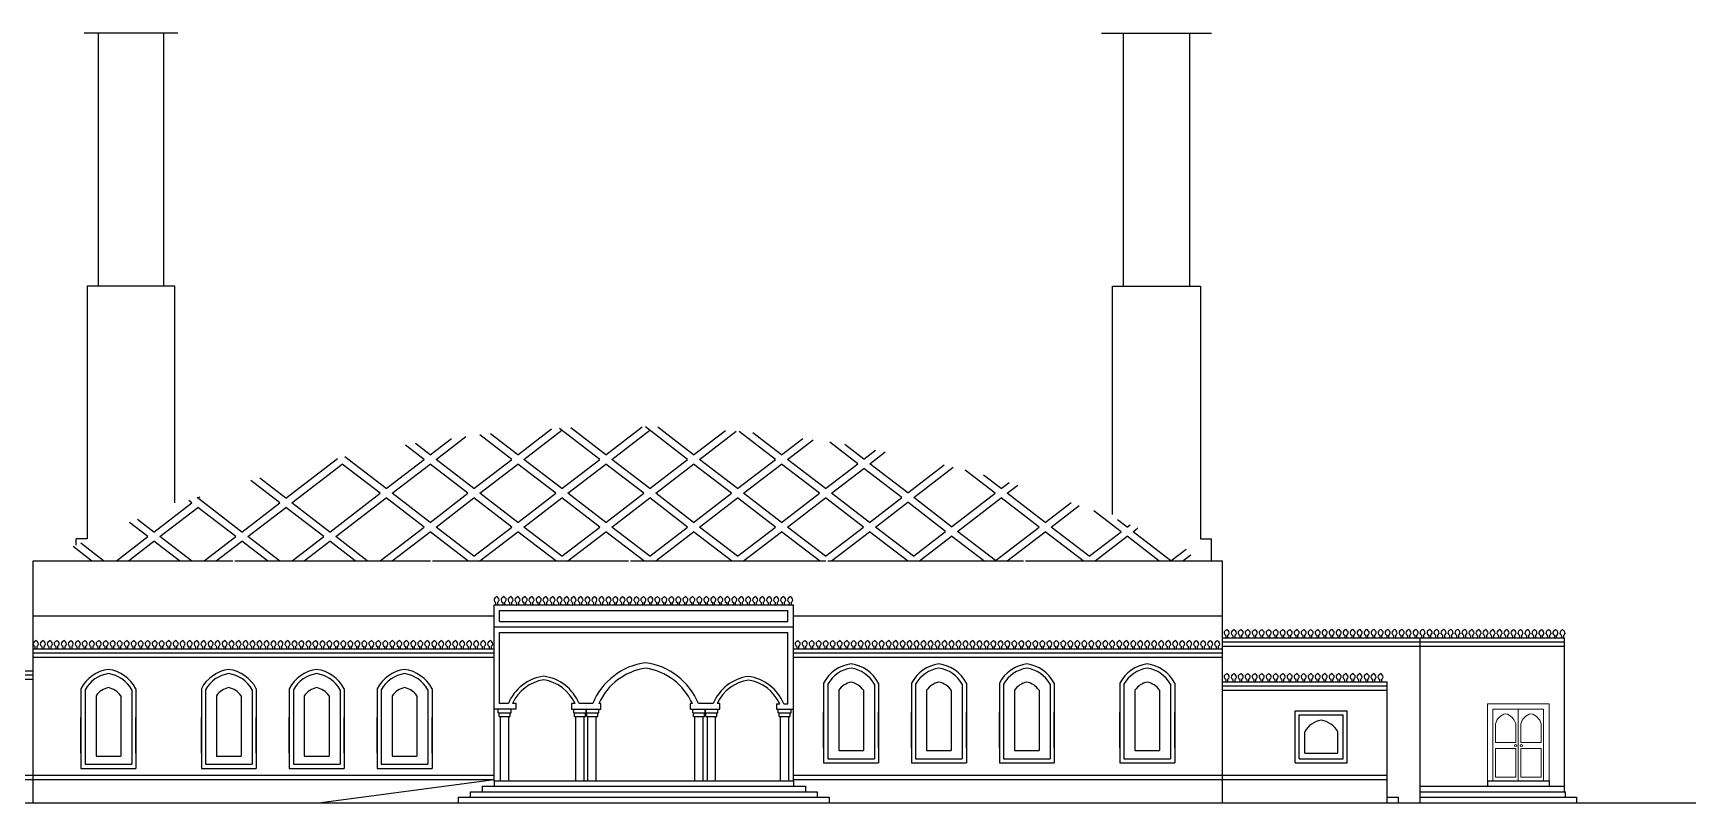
# Model space of a CAD drawing. Header units: inches. Extents: x -6210 to 141093, y -2740 to 21225.
# Drawn here: x 86897 to 88713, y 1768 to 2608 of the extents above; entities that cross this region are included whole.
import ezdxf

# ---------------------------------------------------------------- set-up
doc = ezdxf.new("R2010")
doc.units = ezdxf.units.IN
doc.header["$LTSCALE"] = 100
doc.header["$MEASUREMENT"] = 0
for name, color, linetype in [('beams', 30, 'Continuous'), ('column', 2, 'Continuous'), ('pattern', 24, 'Continuous'), ('steps', 9, 'Continuous'), ('walls', 1, 'Continuous')]:
    doc.layers.add(name, color=color, linetype=linetype)
doc.layers.add('DOOR', color=11, linetype='Continuous', lineweight=5)

# ---------------------------------------------------------------- blocks, each defined once
blk = doc.blocks.new('A$C7441049B')
at = {"layer": 'pattern', "color": 6, "linetype": 'ByBlock', "lineweight": 25, "ltscale": 0.07}
for p, q in [((6.1, 2.7, 0), (6.1, 0)), ((8.1, 2.7, 0), (8.1, 0)), ((13.8, 2.7, 0), (13.8, 0, 0)), ((15.8, 2.7, 0), (15.8, 0, 0)), ((21.4, 2.7, 0), (21.4, 0, 0)), ((23.4, 2.7, 0), (23.4, 0, 0)), ((29, 2.7, 0), (29, 0)), ((31, 2.7, 0), (31, 0)), ((36.7, 2.7, 0), (36.7, 0, 0)), ((38.7, 2.7, 0), (38.7, 0, 0)), ((44.3, 2.7, 0), (44.3, 0)), ((46.3, 2.7, 0), (46.3, 0)), ((52, 2.7, 0), (52, 0)), ((54, 2.7, 0), (54, 0))]:
    blk.add_line(p, q, dxfattribs=at)
for centre, start, end in [((7.1, 5.4, 0), 128.2986, 249.4118), ((7.1, 5.4, 0), 290.5882, 51.7014), ((14.8, 5.4, 0), 128.2986, 249.4118), ((14.8, 5.4, 0), 290.5882, 51.7014), ((22.4, 5.4, 0), 128.2986, 249.4118), ((22.4, 5.4, 0), 290.5882, 51.7014), ((30, 5.4, 0), 128.2986, 249.4118), ((30, 5.4, 0), 290.5882, 51.7014), ((37.7, 5.4, 0), 128.2986, 249.4118), ((37.7, 5.4, 0), 290.5882, 51.7014), ((45.3, 5.4, 0), 128.2986, 249.4118), ((45.3, 5.4, 0), 290.5882, 51.7014), ((53, 5.4, 0), 128.2986, 249.4118), ((53, 5.4, 0), 290.5882, 51.7014)]:
    blk.add_arc(centre, 2.84, start, end, dxfattribs=at)
at = {"layer": 'pattern', "color": 6, "linetype": 'ByBlock', "lineweight": 25, "ltscale": 0.07, "extrusion": (0, 0, -1)}
for centre in [(10.1, 3.4, 0), (17.7, 3.4, 0), (25.3, 3.4, 0), (33, 3.4, 0), (40.6, 3.4, 0), (48.2, 3.4, 0), (55.9, 3.4, 0)]:
    blk.add_ellipse(centre, major_axis=(5.41, 3.32), ratio=1, start_param=4.432426, end_param=4.784303, dxfattribs=at)
at = {"layer": 'pattern', "color": 6, "linetype": 'ByBlock', "lineweight": 25, "ltscale": 0.07}
for centre in [(4.2, 3.4, 0), (11.9, 3.4, 0), (19.5, 3.4, 0), (27.1, 3.4, 0), (34.8, 3.4, 0), (42.4, 3.4, 0), (50, 3.4, 0)]:
    blk.add_ellipse(centre, major_axis=(-5.41, 3.32), ratio=1, start_param=4.432426, end_param=4.784303, dxfattribs=at)

msp = doc.modelspace()

# ---------------------------------------------------------------- linework, layer by layer
at = {"layer": 'beams'}
for p, q in [((87330.36741, 2147.77251), (87353.70892, 2165.72427)), ((87336.92864, 2142.72632), (87369.46813, 2167.75216)), ((87419.80618, 2142.72632), (87384.93905, 2169.54233)), ((87426.36741, 2147.77251), (87396.46771, 2170.76811)), ((87426.36741, 2147.77251), (87463.14222, 2176.0557)), ((87432.92864, 2142.72632), (87474.36741, 2174.59652)), ((87515.80618, 2142.72632), (87471.86476, 2176.52129)), ((87522.36741, 2147.77251), (87484.2444, 2177.09259)), ((87522.36741, 2147.77251), (87562.04084, 2178.28501)), ((87528.92864, 2142.72632), (87570.36741, 2174.59652)), ((87611.80618, 2142.72632), (87565.62964, 2178.2403)), ((87618.36741, 2147.77251), (87579.0715, 2177.99466)), ((87618.36741, 2147.77251), (87653.03074, 2174.43178)), ((87624.92864, 2142.72632), (87664.94985, 2173.50629)), ((87707.80618, 2142.72632), (87668.12725, 2173.24304)), ((87714.36741, 2147.77251), (87682.9685, 2171.92114)), ((87714.36741, 2147.77251), (87737.70892, 2165.72427)), ((87720.92864, 2142.72632), (87748.8571, 2164.20586)), ((87797.65803, 2137.99783), (87767.04671, 2161.54073)), ((87172.8206, 2100.43738), (87229.20981, 2143.80584)), ((87282.36741, 2110.85612), (87237.24488, 2145.55947)), ((87323.80618, 2142.72632), (87303.61496, 2158.25521)), ((87330.36741, 2147.77251), (87314.43528, 2160.02577)), ((87804.21926, 2143.04402), (87783.58339, 2158.91489)), ((87804.21926, 2143.04402), (87817.14707, 2152.98669)), ((87810.78049, 2137.99783), (87827.64335, 2150.96691)), ((87179.38183, 2095.39119), (87234.36741, 2137.68013)), ((87275.80618, 2105.80993), (87234.36741, 2137.68013)), ((87282.36741, 2110.85612), (87323.80618, 2142.72632)), ((87288.92864, 2105.80993), (87330.36741, 2137.68013)), ((87371.80618, 2105.80993), (87330.36741, 2137.68013)), ((87378.36741, 2110.85612), (87336.92864, 2142.72632)), ((87378.36741, 2110.85612), (87419.80618, 2142.72632)), ((87384.92864, 2105.80993), (87426.36741, 2137.68013)), ((87467.80618, 2105.80993), (87426.36741, 2137.68013)), ((87474.36741, 2110.85612), (87432.92864, 2142.72632)), ((87474.36741, 2110.85612), (87515.80618, 2142.72632)), ((87480.92864, 2105.80993), (87522.36741, 2137.68013)), ((87563.80618, 2105.80993), (87522.36741, 2137.68013)), ((87570.36741, 2110.85612), (87528.92864, 2142.72632)), ((87570.36741, 2110.85612), (87611.80618, 2142.72632)), ((87576.92864, 2105.80993), (87618.36741, 2137.68013)), ((87659.80618, 2105.80993), (87618.36741, 2137.68013)), ((87666.36741, 2110.85612), (87624.92864, 2142.72632)), ((87666.36741, 2110.85612), (87707.80618, 2142.72632)), ((87672.92864, 2105.80993), (87714.36741, 2137.68013)), ((87755.80618, 2105.80993), (87714.36741, 2137.68013)), ((87762.36741, 2110.85612), (87720.92864, 2142.72632)), ((87762.36741, 2110.85612), (87797.65803, 2137.99783)), ((87768.92864, 2105.80993), (87804.21926, 2132.95164)), ((87845.65803, 2101.08144), (87804.21926, 2132.95164)), ((87852.21926, 2106.12763), (87810.78049, 2137.99783)), ((87852.21926, 2106.12763), (87892.10512, 2136.80351)), ((87858.78049, 2101.08144), (87902.03614, 2134.34898)), ((87947.80618, 2105.80993), (87915.01394, 2131.03016)), ((87954.36741, 2110.85612), (87935.16383, 2125.62543)), ((87166.25936, 2095.39119), (87134.78437, 2119.59834)), ((87172.8206, 2100.43738), (87144.32741, 2122.35125)), ((87954.36741, 2110.85612), (87963.14432, 2117.60636)), ((87960.92864, 2105.80993), (87972.57529, 2114.76727)), ((87028.8206, 2063.52099), (87070.25936, 2095.39119)), ((87035.38183, 2058.4748), (87076.8206, 2090.345)), ((87070.25936, 2095.39119), (87066.91257, 2097.96518)), ((87124.8206, 2063.52099), (87075.99527, 2101.07213)), ((87076.8206, 2100.43738), (87078.93493, 2102.0635)), ((87118.25936, 2058.4748), (87076.8206, 2090.345)), ((87083.38183, 2095.39119), (87083.81206, 2095.72208)), ((87124.8206, 2063.52099), (87166.25936, 2095.39119)), ((87131.38183, 2058.4748), (87172.8206, 2090.345)), ((87214.25936, 2058.4748), (87172.8206, 2090.345)), ((87220.8206, 2063.52099), (87179.38183, 2095.39119)), ((87220.8206, 2063.52099), (87275.80618, 2105.80993)), ((87227.38183, 2058.4748), (87282.36741, 2100.76374)), ((87323.80618, 2068.89354), (87282.36741, 2100.76374)), ((87330.36741, 2073.93973), (87288.92864, 2105.80993)), ((87330.36741, 2073.93973), (87371.80618, 2105.80993)), ((87336.92864, 2068.89354), (87378.36741, 2100.76374)), ((87419.80618, 2068.89354), (87378.36741, 2100.76374)), ((87426.36741, 2073.93973), (87384.92864, 2105.80993)), ((87426.36741, 2073.93973), (87467.80618, 2105.80993)), ((87432.92864, 2068.89354), (87474.36741, 2100.76374)), ((87515.80618, 2068.89354), (87474.36741, 2100.76374)), ((87522.36741, 2073.93973), (87480.92864, 2105.80993)), ((87522.36741, 2073.93973), (87563.80618, 2105.80993)), ((87528.92864, 2068.89354), (87570.36741, 2100.76374)), ((87611.80618, 2068.89354), (87570.36741, 2100.76374)), ((87618.36741, 2073.93973), (87576.92864, 2105.80993)), ((87618.36741, 2073.93973), (87659.80618, 2105.80993)), ((87624.92864, 2068.89354), (87666.36741, 2100.76374)), ((87707.80618, 2068.89354), (87666.36741, 2100.76374)), ((87714.36741, 2073.93973), (87672.92864, 2105.80993)), ((87714.36741, 2073.93973), (87755.80618, 2105.80993)), ((87720.92864, 2068.89354), (87762.36741, 2100.76374)), ((87803.80618, 2068.89354), (87762.36741, 2100.76374)), ((87810.36741, 2073.93973), (87768.92864, 2105.80993)), ((87810.36741, 2073.93973), (87845.65803, 2101.08144)), ((87816.92864, 2068.89354), (87852.21926, 2096.03525)), ((87893.65803, 2064.16505), (87852.21926, 2096.03525)), ((87900.21926, 2069.21124), (87858.78049, 2101.08144)), ((87900.21926, 2069.21124), (87947.80618, 2105.80993)), ((87906.78049, 2064.16505), (87954.36741, 2100.76374)), ((87995.80618, 2068.89354), (87954.36741, 2100.76374)), ((88002.36741, 2073.93973), (87960.92864, 2105.80993)), ((88002.36741, 2073.93973), (88030.69208, 2095.72399)), ((88008.92864, 2068.89354), (88039.67346, 2092.53911)), ((87022.25936, 2058.4748), (87002.22795, 2073.88079)), ((87028.8206, 2063.52099), (87010.89232, 2077.30947)), ((88085.24494, 2063.84735), (88055.39436, 2086.80517)), ((88091.80618, 2068.89354), (88081.47338, 2076.8404)), ((88091.80618, 2068.89354), (88095.08177, 2071.41277)), ((86987.80618, 2031.97715), (87022.25936, 2058.4748)), ((87000.92864, 2031.97715), (87028.8206, 2053.42861)), ((87056.71255, 2031.97715), (87028.8206, 2053.42861)), ((87069.83502, 2031.97715), (87035.38183, 2058.4748)), ((87083.80618, 2031.97715), (87118.25936, 2058.4748)), ((87116.69398, 2057.27088), (87118.25936, 2058.4748)), ((87121.57111, 2050.92946), (87124.8206, 2053.42861)), ((87152.71255, 2031.97715), (87124.8206, 2053.42861)), ((87165.83502, 2031.97715), (87131.38183, 2058.4748)), ((87179.80618, 2031.97715), (87214.25936, 2058.4748)), ((87192.92864, 2031.97715), (87220.8206, 2053.42861)), ((87248.71255, 2031.97715), (87220.8206, 2053.42861)), ((87261.83502, 2031.97715), (87227.38183, 2058.4748)), ((87275.80618, 2031.97715), (87323.80618, 2068.89354)), ((87288.92864, 2031.97715), (87330.36741, 2063.84735)), ((87371.80618, 2031.97715), (87330.36741, 2063.84735)), ((87378.36741, 2037.02334), (87336.92864, 2068.89354)), ((87378.36741, 2037.02334), (87419.80618, 2068.89354)), ((87384.92864, 2031.97715), (87426.36741, 2063.84735)), ((87467.80618, 2031.97715), (87426.36741, 2063.84735)), ((87474.36741, 2037.02334), (87432.92864, 2068.89354)), ((87474.36741, 2037.02334), (87515.80618, 2068.89354)), ((87480.92864, 2031.97715), (87522.36741, 2063.84735)), ((87563.80618, 2031.97715), (87522.36741, 2063.84735)), ((87570.36741, 2037.02334), (87528.92864, 2068.89354)), ((87570.36741, 2037.02334), (87611.80618, 2068.89354)), ((87576.92864, 2031.97715), (87618.36741, 2063.84735)), ((87659.80618, 2031.97715), (87618.36741, 2063.84735)), ((87666.36741, 2037.02334), (87624.92864, 2068.89354)), ((87666.36741, 2037.02334), (87707.80618, 2068.89354)), ((87672.92864, 2031.97715), (87714.36741, 2063.84735)), ((87755.80618, 2031.97715), (87714.36741, 2063.84735)), ((87762.36741, 2037.02334), (87720.92864, 2068.89354)), ((87762.36741, 2037.02334), (87803.80618, 2068.89354)), ((87768.92864, 2031.97715), (87810.36741, 2063.84735)), ((87851.80618, 2031.97715), (87810.36741, 2063.84735)), ((87858.36741, 2037.02334), (87816.92864, 2068.89354)), ((87858.36741, 2037.02334), (87893.65803, 2064.16505)), ((87864.92864, 2031.97715), (87900.21926, 2059.11886)), ((87935.50988, 2031.97715), (87900.21926, 2059.11886)), ((87948.21926, 2032.29485), (87906.78049, 2064.16505)), ((87947.80618, 2031.97715), (87995.80618, 2068.89354)), ((87960.92864, 2031.97715), (88002.36741, 2063.84735)), ((87974.94307, 2052.8479), (87978.83053, 2055.83771)), ((88043.80618, 2031.97715), (88002.36741, 2063.84735)), ((88050.36741, 2037.02334), (88008.92864, 2068.89354)), ((88050.36741, 2037.02334), (88085.24494, 2063.84735)), ((88056.92864, 2031.97715), (88091.80618, 2058.80116)), ((88126.68371, 2031.97715), (88091.80618, 2058.80116)), ((88098.36741, 2063.84735), (88103.65333, 2067.91271)), ((88139.80618, 2031.97715), (88098.36741, 2063.84735)), ((86960.71255, 2031.97715), (86940.4599, 2047.55329)), ((86973.83502, 2031.97715), (86948.73948, 2051.27791)), ((87096.92864, 2031.97715), (87123.13649, 2052.13338)), ((88139.80618, 2031.97715), (88156.57819, 2044.87636)), ((88152.92864, 2031.97715), (88161.45532, 2038.53494)), ((87568.68331, 2025.63573), (87568.72025, 2025.66414))]:
    msp.add_line(p, q, dxfattribs=at)
at = {"layer": 'column'}
for p, q in [((87404.86706, 1865.97715), (87404.86706, 1869.97715)), ((87404.86706, 1865.97715), (87418.86706, 1865.97715)), ((87405.86706, 1861.97715), (87405.86706, 1865.97715)), ((87405.86706, 1861.97715), (87417.86706, 1861.97715)), ((87407.36706, 1791.97715), (87407.36706, 1861.97715)), ((87416.36706, 1791.97715), (87416.36706, 1861.97715)), ((87417.86706, 1861.97715), (87417.86706, 1865.97715)), ((87418.86706, 1865.97715), (87418.86706, 1869.97715)), ((87487.30505, 1865.97715), (87487.30505, 1869.97715)), ((87487.30505, 1865.97715), (87500.80499, 1865.97715)), ((87488.30505, 1861.97715), (87488.30505, 1865.97715)), ((87488.30505, 1861.97715), (87500.30505, 1861.97715)), ((87489.80505, 1791.97715), (87489.80505, 1861.97715)), ((87498.80505, 1791.97715), (87498.80505, 1861.97715)), ((87500.30505, 1861.97715), (87500.30505, 1865.97715)), ((87500.80499, 1865.97715), (87500.80499, 1869.97715)), ((87501.30505, 1865.97715), (87501.30505, 1869.97715)), ((87501.30505, 1865.97715), (87514.80499, 1865.97715)), ((87501.80499, 1861.97715), (87501.80499, 1865.97715)), ((87501.80499, 1861.97715), (87513.80499, 1861.97715)), ((87502.80499, 1791.97715), (87502.80499, 1861.97715)), ((87511.80499, 1791.97715), (87511.80499, 1861.97715)), ((87513.80499, 1861.97715), (87513.80499, 1865.97715)), ((87514.80499, 1865.97715), (87514.80499, 1869.97715)), ((87617.30499, 1865.97715), (87617.30499, 1869.97715)), ((87617.30499, 1865.97715), (87630.80493, 1865.97715)), ((87618.30499, 1861.97715), (87618.30499, 1865.97715)), ((87618.30499, 1861.97715), (87630.30499, 1861.97715)), ((87619.80499, 1791.97715), (87619.80499, 1861.97715)), ((87628.80499, 1791.97715), (87628.80499, 1861.97715)), ((87630.30499, 1861.97715), (87630.30499, 1865.97715)), ((87630.80493, 1865.97715), (87630.80493, 1869.97715)), ((87631.30499, 1865.97715), (87631.30499, 1869.97715)), ((87631.30499, 1865.97715), (87644.80493, 1865.97715)), ((87631.80493, 1861.97715), (87631.80493, 1865.97715)), ((87631.80493, 1861.97715), (87643.80493, 1861.97715)), ((87633.31965, 1791.97715), (87633.31965, 1861.97715)), ((87642.31965, 1791.97715), (87642.31965, 1861.97715)), ((87643.80493, 1861.97715), (87643.80493, 1865.97715)), ((87644.80493, 1865.97715), (87644.80493, 1869.97715)), ((87710.80486, 1865.97715), (87710.80486, 1869.97715)), ((87710.80486, 1865.97715), (87724.80486, 1865.97715)), ((87711.80486, 1861.97715), (87711.80486, 1865.97715)), ((87711.80486, 1861.97715), (87723.80486, 1861.97715)), ((87713.30486, 1791.97715), (87713.30486, 1861.97715)), ((87722.30486, 1791.97715), (87722.30486, 1861.97715)), ((87723.80486, 1861.97715), (87723.80486, 1865.97715)), ((87724.80486, 1865.97715), (87724.80486, 1869.97715))]:
    msp.add_line(p, q, dxfattribs=at)
at = {"layer": 'DOOR'}
for p, q in [((88485.43806, 1875.97715), (88552.93806, 1875.97715)), ((88485.43806, 1875.97715), (88485.43806, 1791.97715)), ((88552.93806, 1791.97715), (88552.93806, 1875.97715)), ((88491.43806, 1869.97715), (88546.93806, 1869.97715)), ((88491.43806, 1869.97715), (88491.43806, 1791.97715)), ((88494.21306, 1854.10215), (88494.21306, 1833.75215)), ((88516.41306, 1854.10215), (88516.41306, 1833.75215)), ((88519.18806, 1869.97715), (88519.18806, 1791.97715)), ((88521.96306, 1854.10215), (88521.96306, 1833.75215)), ((88544.16306, 1854.10215), (88544.16306, 1833.75215)), ((88546.93806, 1869.97715), (88546.93806, 1791.97715)), ((88494.21306, 1833.75215), (88516.41306, 1833.75215)), ((88494.21306, 1827.27715), (88516.41306, 1827.27715)), ((88494.21306, 1827.27715), (88494.21306, 1795.97715)), ((88516.41306, 1827.27715), (88516.41306, 1795.97715)), ((88521.96306, 1833.75215), (88544.16306, 1833.75215)), ((88521.96306, 1827.27715), (88544.16306, 1827.27715)), ((88521.96306, 1827.27715), (88521.96306, 1795.97715)), ((88544.16306, 1827.27715), (88544.16306, 1795.97715)), ((88494.21306, 1795.97715), (88516.41306, 1795.97715)), ((88521.96306, 1795.97715), (88544.16306, 1795.97715))]:
    msp.add_line(p, q, dxfattribs=at)
for centre in [(88516.28533, 1830.20248), (88522.50245, 1830.20248)]:
    msp.add_circle(centre, 1.20939, dxfattribs=at)
for centre, start, end in [((88509.18027, 1850.23494), 104.48717608, 165.51282392), ((88501.44585, 1850.23494), 14.48717608, 75.51282392), ((88536.93027, 1850.23494), 104.48717608, 165.51282392), ((88529.19585, 1850.23494), 14.48717608, 75.51282392)]:
    msp.add_arc(centre, 15.45874, start, end, dxfattribs=at)
at = {"layer": 'pattern', "color": 6}
for p, q in [((87669.33213, 1986.72276, -0.01227), (87669.33213, 1983.97715)), ((87671.33213, 1986.72276, -0.01227), (87671.33213, 1983.97715)), ((87676.96963, 1986.72276, -0.01227), (87676.96963, 1983.97715)), ((87678.96963, 1986.72276, -0.01227), (87678.96963, 1983.97715)), ((87684.60713, 1986.72277, -0.01227), (87684.60713, 1983.97716, 0)), ((87686.60713, 1986.72277, -0.01227), (87686.60713, 1983.97716, 0)), ((87692.24463, 1986.72276, -0.01227), (87692.24463, 1983.97715)), ((87694.24463, 1986.72276, -0.01227), (87694.24463, 1983.97715)), ((87699.88213, 1986.72278, -0.01227), (87699.88213, 1983.97717, 0)), ((87701.88213, 1986.72278, -0.01227), (87701.88213, 1983.97717, 0)), ((87707.51963, 1986.72276, -0.01227), (87707.51963, 1983.97715)), ((87709.51963, 1986.72276, -0.01227), (87709.51963, 1983.97715)), ((87715.15713, 1986.72276, -0.01227), (87715.15713, 1983.97715)), ((87717.15713, 1986.72276, -0.01227), (87717.15713, 1983.97715)), ((87722.78213, 1986.72276, -0.01227), (87722.78213, 1983.97715)), ((87724.78213, 1986.72276, -0.01227), (87724.78213, 1983.97715)), ((87379.7979, 1938.69424, -0.02628), (87379.7979, 1935.94863, -0.01401)), ((87381.7979, 1938.69424, -0.02628), (87381.7979, 1935.94863, -0.01401)), ((87387.4354, 1938.69424, -0.02628), (87387.4354, 1935.94863, -0.01401)), ((87389.4354, 1938.69424, -0.02628), (87389.4354, 1935.94863, -0.01401)), ((87395.0729, 1938.69425, -0.02628), (87395.0729, 1935.94864, -0.01401)), ((87397.0729, 1938.69425, -0.02628), (87397.0729, 1935.94864, -0.01401)), ((88158.65352, 1938.69755, -0.0279), (88158.65352, 1935.95194, -0.01564)), ((88160.65352, 1938.69755, -0.0279), (88160.65352, 1935.95195, -0.01564)), ((88166.29102, 1938.69755, -0.0279), (88166.29102, 1935.95194, -0.01564)), ((88168.29102, 1938.69755, -0.0279), (88168.29102, 1935.95195, -0.01564)), ((88173.92852, 1938.69757, -0.0279), (88173.92852, 1935.95196, -0.01564)), ((88175.92852, 1938.69757, -0.0279), (88175.92852, 1935.95196, -0.01564)), ((88181.56602, 1938.69755, -0.0279), (88181.56602, 1935.95194, -0.01564)), ((88183.56602, 1938.69755, -0.0279), (88183.56602, 1935.95195, -0.01564)), ((88189.20352, 1938.69758, -0.0279), (88189.20352, 1935.95197, -0.01564)), ((88191.20352, 1938.69758, -0.0279), (88191.20352, 1935.95197, -0.01564)), ((88360.09791, 1902.7133, -0.03602), (88360.09791, 1899.96769, -0.02375)), ((88362.09791, 1902.7133, -0.03602), (88362.09791, 1899.96769, -0.02375)), ((88367.73541, 1902.7133, -0.03602), (88367.73541, 1899.96769, -0.02375)), ((88369.73541, 1902.7133, -0.03602), (88369.73541, 1899.96769, -0.02375))]:
    msp.add_line(p, q, dxfattribs=at)
for centre, start, end in [((87670.33213, 1989.38488, -0.01308), 128.29858881, 249.41181849), ((87670.33213, 1989.38488, -0.01308), 290.58816078, 51.70141378), ((87677.96963, 1989.38488, -0.01146), 128.29858572, 249.41182831), ((87677.96963, 1989.38488, -0.01146), 290.58816602, 51.70141428), ((87685.60713, 1989.38489, -0.01146), 128.29858572, 249.41182831), ((87685.60713, 1989.38489, -0.01146), 290.58816602, 51.70141428), ((87693.24463, 1989.38488, -0.01146), 128.29858572, 249.41182831), ((87693.24463, 1989.38488, -0.01146), 290.58816602, 51.70141428), ((87700.88213, 1989.3849, -0.01146), 128.29858572, 249.41182831), ((87700.88213, 1989.3849, -0.01146), 290.58816602, 51.70141428), ((87708.51963, 1989.38488, -0.01146), 128.29858572, 249.41182831), ((87708.51963, 1989.38488, -0.01146), 290.58816602, 51.70141428), ((87716.15713, 1989.38488, -0.01146), 128.29858572, 249.41182831), ((87716.15713, 1989.38488, -0.01146), 290.58816602, 51.70141428), ((87723.78213, 1989.38488, -0.01146), 128.29858572, 249.41182831), ((87723.78213, 1989.38488, -0.01146), 290.58816602, 51.70141428), ((87380.7979, 1941.35636, -0.02709), 128.29858881, 249.41181849), ((87380.7979, 1941.35636, -0.02709), 290.58816078, 51.70141378), ((87388.4354, 1941.35636, -0.02547), 128.29858572, 249.41182831), ((87388.4354, 1941.35636, -0.02547), 290.58816602, 51.70141428), ((87396.0729, 1941.35637, -0.02547), 128.29858572, 249.41182831), ((87396.0729, 1941.35637, -0.02547), 290.58816602, 51.70141428), ((88159.65352, 1941.35968, -0.0279), 128.29858881, 249.41181849), ((88159.65352, 1941.35968, -0.0279), 290.58816078, 51.70141378), ((88167.29102, 1941.35968, -0.02628), 128.29858572, 249.41182831), ((88167.29102, 1941.35968, -0.02628), 290.58816602, 51.70141428), ((88174.92852, 1941.35969, -0.02628), 128.29858572, 249.41182831), ((88174.92852, 1941.35969, -0.02628), 290.58816602, 51.70141428), ((88182.56602, 1941.35968, -0.02628), 128.29858572, 249.41182831), ((88182.56602, 1941.35968, -0.02628), 290.58816602, 51.70141428), ((88190.20352, 1941.35971, -0.02628), 128.29858572, 249.41182831), ((88190.20352, 1941.35971, -0.02628), 290.58816602, 51.70141428), ((88361.09791, 1905.37542, -0.03683), 128.29858881, 249.41181849), ((88361.09791, 1905.37542, -0.03683), 290.58816078, 51.70141378), ((88368.73541, 1905.37542, -0.03521), 128.29858572, 249.41182831), ((88368.73541, 1905.37542, -0.03521), 290.58816602, 51.70141428)]:
    msp.add_arc(centre, 2.84375, start, end, dxfattribs=at)
at = {"layer": 'pattern', "color": 6, "extrusion": (0, 0, -1)}
for centre in [(87673.25598, 1987.33287, -0.01146), (87680.89348, 1987.33287, -0.01146), (87688.53098, 1987.33288, -0.01146), (87696.16848, 1987.33287, -0.01146), (87703.80598, 1987.33289, -0.01146), (87711.44348, 1987.33287, -0.01146), (87719.08098, 1987.33287, -0.01146), (87726.70598, 1987.33287, -0.01146), (87383.72176, 1939.30435, -0.02547), (87391.35926, 1939.30435, -0.02547), (87398.99676, 1939.30436, -0.02547), (88162.57737, 1939.30767, -0.02628), (88170.21487, 1939.30767, -0.02628), (88177.85237, 1939.30768, -0.02628), (88185.48987, 1939.30767, -0.02628), (88193.12737, 1939.30769, -0.02628), (88364.02177, 1903.32341, -0.03521), (88371.65927, 1903.32341, -0.03521)]:
    msp.add_ellipse(centre, major_axis=(5.41224, 3.32132), ratio=1, start_param=4.4324262049, end_param=4.7843033432, dxfattribs=at)
at = {"layer": 'pattern', "color": 6}
for centre in [(87667.40827, 1987.33287, -0.01146), (87675.04577, 1987.33287, -0.01146), (87682.68327, 1987.33288, -0.01146), (87690.32077, 1987.33287, -0.01146), (87697.95827, 1987.33289, -0.01146), (87705.59577, 1987.33287, -0.01146), (87713.23327, 1987.33287, -0.01146), (87720.85827, 1987.33287, -0.01146), (87377.87405, 1939.30435, -0.02547), (87385.51155, 1939.30435, -0.02547), (87393.14905, 1939.30436, -0.02547), (88156.72966, 1939.30767, -0.02628), (88164.36716, 1939.30767, -0.02628), (88172.00466, 1939.30768, -0.02628), (88179.64216, 1939.30767, -0.02628), (88187.27966, 1939.30769, -0.02628), (88358.17406, 1903.32341, -0.03521), (88365.81156, 1903.32341, -0.03521)]:
    msp.add_ellipse(centre, major_axis=(-5.41224, 3.32132), ratio=1, start_param=4.4324262049, end_param=4.7843033432, dxfattribs=at)
at = {"layer": 'steps'}
for p, q in [((87208.48624, 1767.97715), (87400.30618, 1793.47715)), ((87374.14618, 1779.97715), (87753.46618, 1779.97715)), ((87374.14618, 1779.97715), (87374.14618, 1773.97715)), ((87387.22618, 1785.97715), (87740.38618, 1785.97715)), ((87387.22618, 1785.97715), (87387.22618, 1779.97715)), ((87400.30618, 1791.97715), (87727.30618, 1791.97715)), ((87400.30618, 1791.97715), (87400.30618, 1785.97715)), ((87727.30618, 1791.97715), (87727.30618, 1785.97715)), ((87740.38618, 1785.97715), (87740.38618, 1779.97715)), ((87753.46618, 1779.97715), (87753.46618, 1773.97715)), ((88411.93806, 1785.97715), (88569.43806, 1785.97715)), ((88411.93806, 1779.97715), (88570.93806, 1779.97715)), ((88485.43806, 1791.97715), (88552.93806, 1791.97715)), ((88485.43806, 1791.97715), (88485.43806, 1785.97715)), ((88552.93806, 1791.97715), (88552.93806, 1785.97715)), ((88569.43806, 1785.97715), (88569.43806, 1779.97715)), ((88570.93806, 1773.97715), (88570.93806, 1779.97715)), ((87361.06618, 1773.97715), (87766.54618, 1773.97715)), ((87361.06618, 1773.97715), (87361.06618, 1767.97715)), ((87766.54618, 1773.97715), (87766.54618, 1767.97715)), ((88375.93806, 1773.97715), (88387.93806, 1773.97715)), ((88387.93806, 1773.97715), (88387.93806, 1767.97715)), ((88411.93806, 1773.97715), (88582.93806, 1773.97715)), ((88582.93806, 1773.97715), (88582.93806, 1767.97715))]:
    msp.add_line(p, q, dxfattribs=at)
at = {"layer": 'walls'}
for p, q in [((87054.75111, 2607.97715), (86952.59747, 2607.97715)), ((86967.67429, 2607.97715), (86967.67429, 2331.97715)), ((87039.67429, 2331.97715), (87039.67429, 2607.97715)), ((88063.93806, 2607.97715), (88183.93806, 2607.97715)), ((88087.93806, 2331.97715), (88087.93806, 2607.97715)), ((88159.93806, 2607.97715), (88159.93806, 2331.97715)), ((87051.67429, 2331.97715), (86955.67429, 2331.97715)), ((86955.67429, 2331.97715), (86955.67429, 2055.97715)), ((87051.67429, 2095.23996), (87051.67429, 2331.97715)), ((88075.93806, 2331.97715), (88171.93806, 2331.97715)), ((88075.93806, 2082.75417), (88075.93806, 2331.97715)), ((88171.93806, 2331.97715), (88171.93806, 2055.97715)), ((86955.67429, 2055.97715), (86943.67429, 2055.97715)), ((86943.67429, 2049.00663), (86943.67429, 2055.97715)), ((88171.93806, 2055.97715), (88183.93806, 2055.97715)), ((88183.93806, 2031.97715), (88183.93806, 2055.97715)), ((86896.93806, 1767.97715), (86896.93806, 2031.97715)), ((86896.93806, 2031.97715), (87114.86474, 2031.97715)), ((87063.67429, 2031.97715), (87068.88077, 2031.97715)), ((87117.01138, 2031.97715), (87330.86474, 2031.97715)), ((87333.01138, 2031.97715), (87547.35078, 2031.97715)), ((87378.99535, 2031.97715), (87467.80618, 2031.97715)), ((87549.48484, 2031.97715), (87762.86474, 2031.97715)), ((87593.67636, 2031.97715), (87716.88077, 2031.97715)), ((87765.01138, 2031.97715), (87879.85965, 2031.97715)), ((87765.01138, 2031.97715), (87978.86474, 2031.97715)), ((87981.01138, 2031.97715), (88195.93806, 2031.97715)), ((88026.99535, 2031.97715), (88063.93806, 2031.97715)), ((88195.93806, 1767.97715), (88195.93806, 2031.97715)), ((88195.93806, 1767.97715), (88195.93806, 2031.97715)), ((87400.30618, 1983.97715), (87727.30618, 1983.97715)), ((87400.30618, 1935.97715), (87400.30618, 1983.97715)), ((87727.30618, 1959.97715), (87727.30618, 1983.97715)), ((86896.93806, 1971.97715), (87400.30618, 1971.97715)), ((87055.93806, 1971.97715), (87175.93806, 1971.97715)), ((87271.93806, 1971.97715), (87391.93806, 1971.97715)), ((87406.30618, 1977.97715), (87721.30618, 1977.97715)), ((87406.30618, 1965.97715), (87406.30618, 1977.97715)), ((87406.30618, 1965.97715), (87721.30618, 1965.97715)), ((87721.30618, 1965.97715), (87721.30618, 1977.97715)), ((87727.30618, 1971.97715), (88195.93806, 1971.97715)), ((87727.30618, 1971.97715), (87823.93806, 1971.97715)), ((87919.93806, 1971.97715), (88039.93806, 1971.97715)), ((87400.30618, 1791.97715), (87400.30618, 1959.97715)), ((87400.30618, 1959.97715), (87727.30618, 1959.97715)), ((87406.30618, 1876.27301), (87406.30618, 1953.97715)), ((87406.30618, 1953.97715), (87721.30618, 1953.97715)), ((87406.30618, 1935.97715), (87406.30618, 1953.97715)), ((87721.30618, 1875.97715), (87721.30618, 1953.97715)), ((87727.30618, 1791.97715), (87727.30618, 1959.97715)), ((88195.93806, 1947.97715), (88569.43806, 1947.97715)), ((88195.93806, 1943.47715), (88569.43806, 1943.47715)), ((88411.93806, 1767.97715), (88411.93806, 1947.97715)), ((88569.43806, 1947.97715), (88569.43806, 1785.97715)), ((86896.93806, 1935.97715), (87400.30618, 1935.97715)), ((86896.93806, 1931.47715), (87400.30618, 1931.47715)), ((86896.93806, 1926.97715), (87400.30618, 1926.97715)), ((87727.30618, 1935.97715), (88195.93806, 1935.97715)), ((87727.30618, 1931.47715), (88195.93806, 1931.47715)), ((87727.30618, 1926.97715), (88195.93806, 1926.97715)), ((88195.93806, 1938.97715), (88569.43806, 1938.97715)), ((86565.43806, 1911.97715), (86896.93806, 1911.97715)), ((86565.43806, 1907.47715), (86896.93806, 1907.47715)), ((86565.43806, 1902.97715), (86896.93806, 1902.97715)), ((86949.004, 1892.47715), (86949.004, 1805.47715)), ((86953.504, 1891.33964), (86953.504, 1809.97715)), ((87004.504, 1891.33964), (87004.504, 1809.97715)), ((87009.004, 1892.47715), (87009.004, 1805.47715)), ((87080.56995, 1892.47715), (87080.56995, 1805.47715)), ((87085.06995, 1891.33964), (87085.06995, 1809.97715)), ((87136.06995, 1891.33964), (87136.06995, 1809.97715)), ((87140.56995, 1892.47715), (87140.56995, 1805.47715)), ((87176.56995, 1892.47715), (87176.56995, 1805.47715)), ((87181.06995, 1891.33964), (87181.06995, 1809.97715)), ((87232.06995, 1891.33964), (87232.06995, 1809.97715)), ((87236.56995, 1892.47715), (87236.56995, 1805.47715)), ((87272.56995, 1892.47715), (87272.56995, 1805.47715)), ((87277.06995, 1891.33964), (87277.06995, 1809.97715)), ((87328.06995, 1891.33964), (87328.06995, 1809.97715)), ((87332.56995, 1892.47715), (87332.56995, 1805.47715)), ((87760.30618, 1898.47715), (87760.30618, 1811.47715)), ((87764.80618, 1897.33964), (87764.80618, 1815.97715)), ((87776.80618, 1890.85248), (87776.80618, 1824.97715)), ((87803.80618, 1890.85248), (87803.80618, 1824.97715)), ((87815.80618, 1897.33964), (87815.80618, 1815.97715)), ((87820.30618, 1898.47715), (87820.30618, 1811.47715)), ((87856.30618, 1898.47715), (87856.30618, 1811.47715)), ((87860.80618, 1897.33964), (87860.80618, 1815.97715)), ((87872.80618, 1890.85248), (87872.80618, 1824.97715)), ((87899.80618, 1890.85248), (87899.80618, 1824.97715)), ((87911.80618, 1897.33964), (87911.80618, 1815.97715)), ((87916.30618, 1898.47715), (87916.30618, 1811.47715)), ((87952.30618, 1898.47715), (87952.30618, 1811.47715)), ((87956.80618, 1897.33964), (87956.80618, 1815.97715)), ((87968.80618, 1890.85248), (87968.80618, 1824.97715)), ((87995.80618, 1890.85248), (87995.80618, 1824.97715)), ((88007.80618, 1897.33964), (88007.80618, 1815.97715)), ((88012.30618, 1898.47715), (88012.30618, 1811.47715)), ((88083.87212, 1898.47715), (88083.87212, 1811.47715)), ((88088.37212, 1897.33964), (88088.37212, 1815.97715)), ((88100.37212, 1890.85248), (88100.37212, 1824.97715)), ((88127.37212, 1890.85248), (88127.37212, 1824.97715)), ((88139.37212, 1897.33964), (88139.37212, 1815.97715)), ((88143.87212, 1898.47715), (88143.87212, 1811.47715)), ((88195.93806, 1899.97715), (88375.93806, 1899.97715)), ((88195.93806, 1895.47715), (88375.93806, 1895.47715)), ((88195.93806, 1890.97715), (88375.93806, 1890.97715)), ((88375.93806, 1767.97715), (88375.93806, 1899.97715)), ((86965.504, 1884.85248), (86965.504, 1818.97715)), ((86992.504, 1884.85248), (86992.504, 1818.97715)), ((87097.06995, 1884.85248), (87097.06995, 1818.97715)), ((87124.06995, 1884.85248), (87124.06995, 1818.97715)), ((87193.06995, 1884.85248), (87193.06995, 1818.97715)), ((87220.06995, 1884.85248), (87220.06995, 1818.97715)), ((87289.06995, 1884.85248), (87289.06995, 1818.97715)), ((87316.06995, 1884.85248), (87316.06995, 1818.97715)), ((87415.94782, 1876.27301), (87406.30618, 1876.27301)), ((87424.33926, 1876.27301), (87420.31929, 1876.27301)), ((87424.33926, 1870.27301), (87424.33926, 1876.27301)), ((87488.77247, 1876.27301), (87484.81653, 1876.27301)), ((87484.81653, 1876.27301), (87484.81653, 1869.97715)), ((87508.12397, 1876.27301), (87493.20275, 1876.27301)), ((87516.81653, 1876.27301), (87514.65799, 1876.27301)), ((87516.81653, 1869.97715), (87516.81653, 1876.27301)), ((87616.9748, 1876.27301), (87614.81646, 1876.27301)), ((87614.81646, 1869.97715), (87614.81646, 1876.27301)), ((87639.6658, 1876.27301), (87623.50881, 1876.27301)), ((87646.80493, 1876.27301), (87644.05043, 1876.27301)), ((87646.80493, 1869.97715), (87646.80493, 1876.27301)), ((87708.80486, 1875.97715), (87708.80486, 1869.97715)), ((87708.80486, 1875.97715), (87712.36805, 1875.97715)), ((87716.73952, 1875.97715), (87721.30618, 1875.97715)), ((86949.004, 1821.97715), (86949.004, 1860.97715)), ((86949.004, 1821.97715), (86949.004, 1860.97715)), ((87009.004, 1821.97715), (87009.004, 1860.97715)), ((87009.004, 1821.97715), (87009.004, 1860.97715)), ((87080.56995, 1821.97715), (87080.56995, 1860.97715)), ((87080.56995, 1821.97715), (87080.56995, 1860.97715)), ((87140.56995, 1821.97715), (87140.56995, 1860.97715)), ((87140.56995, 1821.97715), (87140.56995, 1860.97715)), ((87176.56995, 1821.97715), (87176.56995, 1860.97715)), ((87176.56995, 1821.97715), (87176.56995, 1860.97715)), ((87236.56995, 1821.97715), (87236.56995, 1860.97715)), ((87236.56995, 1821.97715), (87236.56995, 1860.97715)), ((87272.56995, 1821.97715), (87272.56995, 1860.97715)), ((87332.56995, 1821.97715), (87332.56995, 1860.97715)), ((87424.33926, 1870.27301), (87400.30618, 1870.27301)), ((87484.81653, 1869.97715), (87516.81653, 1869.97715)), ((87614.81646, 1869.97715), (87646.80493, 1869.97715)), ((87708.80486, 1869.97715), (87727.30618, 1869.97715)), ((87760.30618, 1827.97715), (87760.30618, 1866.97715)), ((87820.30618, 1827.97715), (87820.30618, 1866.97715)), ((87856.30618, 1827.97715), (87856.30618, 1866.97715)), ((87916.30618, 1827.97715), (87916.30618, 1866.97715)), ((87952.30618, 1827.97715), (87952.30618, 1866.97715)), ((88012.30618, 1827.97715), (88012.30618, 1866.97715)), ((88083.87212, 1827.97715), (88083.87212, 1866.97715)), ((88143.87212, 1827.97715), (88143.87212, 1866.97715)), ((88275.43806, 1868.47715), (88332.43806, 1868.47715)), ((88275.43806, 1811.47715), (88275.43806, 1868.47715)), ((88279.93806, 1863.97715), (88327.93806, 1863.97715)), ((88279.93806, 1815.97715), (88279.93806, 1863.97715)), ((88327.93806, 1815.97715), (88327.93806, 1863.97715)), ((88332.43806, 1811.47715), (88332.43806, 1868.47715)), ((88285.93806, 1821.97715), (88285.93806, 1845.37715)), ((88321.93806, 1821.97715), (88321.93806, 1845.37715)), ((86965.504, 1818.97715), (86992.504, 1818.97715)), ((87097.06995, 1818.97715), (87124.06995, 1818.97715)), ((87193.06995, 1818.97715), (87220.06995, 1818.97715)), ((87289.06995, 1818.97715), (87316.06995, 1818.97715)), ((87776.80618, 1824.97715), (87803.80618, 1824.97715)), ((87872.80618, 1824.97715), (87899.80618, 1824.97715)), ((87968.80618, 1824.97715), (87995.80618, 1824.97715)), ((88100.37212, 1824.97715), (88127.37212, 1824.97715)), ((88285.93806, 1821.97715), (88321.93806, 1821.97715)), ((86823.43806, 1797.97715), (87400.30618, 1797.97715)), ((86949.004, 1805.47715), (87009.004, 1805.47715)), ((86953.504, 1809.97715), (87004.504, 1809.97715)), ((87080.56995, 1805.47715), (87140.56995, 1805.47715)), ((87085.06995, 1809.97715), (87136.06995, 1809.97715)), ((87176.56995, 1805.47715), (87236.56995, 1805.47715)), ((87181.06995, 1809.97715), (87232.06995, 1809.97715)), ((87272.56995, 1805.47715), (87332.56995, 1805.47715)), ((87277.06995, 1809.97715), (87328.06995, 1809.97715)), ((87727.30618, 1797.97715), (88375.93806, 1797.97715)), ((87760.30618, 1811.47715), (87820.30618, 1811.47715)), ((87764.80618, 1815.97715), (87815.80618, 1815.97715)), ((87856.30618, 1811.47715), (87916.30618, 1811.47715)), ((87860.80618, 1815.97715), (87911.80618, 1815.97715)), ((87952.30618, 1811.47715), (88012.30618, 1811.47715)), ((87956.80618, 1815.97715), (88007.80618, 1815.97715)), ((88083.87212, 1811.47715), (88143.87212, 1811.47715)), ((88088.37212, 1815.97715), (88139.37212, 1815.97715)), ((88275.43806, 1811.47715), (88332.43806, 1811.47715)), ((88279.93806, 1815.97715), (88327.93806, 1815.97715)), ((86823.43806, 1793.47715), (87400.30618, 1793.47715)), ((87727.30618, 1793.47715), (88375.93806, 1793.47715)), ((86529.43806, 1767.97715), (88713.07649, 1767.97715))]:
    msp.add_line(p, q, dxfattribs=at)
for centre, radius, start, end in [((86984.18973, 1874.1404), 39.67709, 97.50993976, 152.47410064), ((86984.18973, 1874.1404), 35.17709, 98.4773048, 150.72951582), ((86973.81828, 1874.1404), 39.67709, 27.52589936, 82.49006024), ((86973.81828, 1874.1404), 35.17709, 29.27048418, 81.5226952), ((87115.75567, 1874.1404), 39.67709, 97.50993976, 152.47410064), ((87115.75567, 1874.1404), 35.17709, 98.4773048, 150.72951582), ((87105.38422, 1874.1404), 39.67709, 27.52589936, 82.49006024), ((87105.38422, 1874.1404), 35.17709, 29.27048418, 81.5226952), ((87211.75567, 1874.1404), 39.67709, 97.50993976, 152.47410064), ((87211.75567, 1874.1404), 35.17709, 98.4773048, 150.72951582), ((87201.38422, 1874.1404), 39.67709, 27.52589936, 82.49006024), ((87201.38422, 1874.1404), 35.17709, 29.27048418, 81.5226952), ((87307.75567, 1874.1404), 39.67709, 97.50993976, 152.47410064), ((87307.75567, 1874.1404), 35.17709, 98.4773048, 150.72951582), ((87297.38422, 1874.1404), 39.67709, 27.52589936, 82.49006024), ((87297.38422, 1874.1404), 35.17709, 29.27048418, 81.5226952), ((87575.58675, 1848.62255), 72.90936, 97.70119892, 157.71312008), ((87575.58675, 1848.62255), 66.90936, 98.39656961, 155.59068565), ((87556.04603, 1848.62255), 72.90936, 22.28687992, 82.29880108), ((87556.04603, 1848.62255), 66.90936, 24.40931435, 81.60343039), ((87795.4919, 1880.1404), 39.67709, 97.50993976, 152.47410064), ((87795.4919, 1880.1404), 35.17709, 98.4773048, 150.72951582), ((87785.12045, 1880.1404), 39.67709, 27.52589936, 82.49006024), ((87785.12045, 1880.1404), 35.17709, 29.27048418, 81.5226952), ((87891.4919, 1880.1404), 39.67709, 97.50993976, 152.47410064), ((87891.4919, 1880.1404), 35.17709, 98.4773048, 150.72951582), ((87881.12045, 1880.1404), 39.67709, 27.52589936, 82.49006024), ((87881.12045, 1880.1404), 35.17709, 29.27048418, 81.5226952), ((87987.4919, 1880.1404), 39.67709, 97.50993976, 152.47410064), ((87987.4919, 1880.1404), 35.17709, 98.4773048, 150.72951582), ((87977.12045, 1880.1404), 39.67709, 27.52589936, 82.49006024), ((87977.12045, 1880.1404), 35.17709, 29.27048418, 81.5226952), ((88119.05784, 1880.1404), 39.67709, 97.50993976, 152.47410064), ((88119.05784, 1880.1404), 35.17709, 98.4773048, 150.72951582), ((88108.68639, 1880.1404), 39.67709, 27.52589936, 82.49006024), ((88108.68639, 1880.1404), 35.17709, 29.27048418, 81.5226952), ((86984.18973, 1871.1404), 23.17709, 102.92900368, 143.7277828), ((86973.81828, 1871.1404), 23.17709, 36.2722172, 77.07099632), ((87115.75567, 1871.1404), 23.17709, 102.92900368, 143.7277828), ((87105.38422, 1871.1404), 23.17709, 36.2722172, 77.07099632), ((87211.75567, 1871.1404), 23.17709, 102.92900368, 143.7277828), ((87201.38422, 1871.1404), 23.17709, 36.2722172, 77.07099632), ((87307.75567, 1871.1404), 23.17709, 102.92900368, 143.7277828), ((87297.38422, 1871.1404), 23.17709, 36.2722172, 77.07099632), ((87461.08256, 1857.77398), 48.77867, 97.70119892, 157.71312008), ((87461.08256, 1857.77398), 44.76448, 98.39656961, 155.59068565), ((87448.0092, 1857.77398), 48.77867, 22.28687992, 82.29880108), ((87448.0092, 1857.77398), 44.76448, 24.40931435, 81.60343039), ((87684.67814, 1857.47812), 48.77867, 97.70119892, 157.33703506), ((87684.67814, 1857.47812), 44.76448, 98.39656961, 155.17414151), ((87671.60478, 1857.47812), 48.77867, 22.28687992, 82.29880108), ((87671.60478, 1857.47812), 44.76448, 24.40931435, 81.60343039), ((87795.4919, 1877.1404), 23.17709, 102.92900368, 143.7277828), ((87785.12045, 1877.1404), 23.17709, 36.2722172, 77.07099632), ((87891.4919, 1877.1404), 23.17709, 102.92900368, 143.7277828), ((87881.12045, 1877.1404), 23.17709, 36.2722172, 77.07099632), ((87987.4919, 1877.1404), 23.17709, 102.92900368, 143.7277828), ((87977.12045, 1877.1404), 23.17709, 36.2722172, 77.07099632), ((88119.05784, 1877.1404), 23.17709, 102.92900368, 143.7277828), ((88108.68639, 1877.1404), 23.17709, 36.2722172, 77.07099632), ((88307.0495, 1834.3751), 23.80625, 97.50993976, 152.47410064), ((88300.82663, 1834.3751), 23.80625, 27.52589936, 82.49006024)]:
    msp.add_arc(centre, radius, start, end, dxfattribs=at)

# ---------------------------------------------------------------- block references
at = {"layer": 'pattern'}
for p in [(87395.97853, 1983.97714, -0.02862), (87449.42853, 1983.97399, -0.027), (87502.87853, 1983.97084, -0.02537), (87556.32853, 1983.96769, -0.02375), (87609.77853, 1983.96454, -0.02213), (86892.61042, 1935.97714, -0.02862), (86946.06042, 1935.97399, -0.027), (86999.51042, 1935.97084, -0.02537), (87052.96041, 1935.96769, -0.02375), (87106.41041, 1935.96454, -0.02213), (87159.86041, 1935.96139, -0.02051), (87213.31041, 1935.95824, -0.01888), (87266.76041, 1935.95509, -0.01726), (87320.21041, 1935.95195, -0.01564), (87724.91603, 1935.97714, -0.02862), (87778.36603, 1935.97399, -0.027), (87831.81603, 1935.97084, -0.02537), (87885.26603, 1935.96769, -0.02375), (87938.71603, 1935.96454, -0.02213), (87992.16603, 1935.96139, -0.02051), (88045.61602, 1935.95824, -0.01888), (88099.06602, 1935.95509, -0.01726), (88193.61042, 1947.97714, -0.02862), (88247.08903, 1948.04148, -0.0687), (88300.56763, 1948.10582, -0.10877), (88354.04624, 1948.17016, -0.14885), (88407.52484, 1948.23109, -0.18892), (88461.00345, 1947.97715), (88514.44816, 1947.91517, -0.26908), (88193.61042, 1899.97714, -0.02862), (88247.06042, 1899.97399, -0.027), (88300.51042, 1899.97084, -0.02537)]:
    msp.add_blockref('A$C7441049B', p, dxfattribs=at)

doc.saveas('drawing.dxf')
